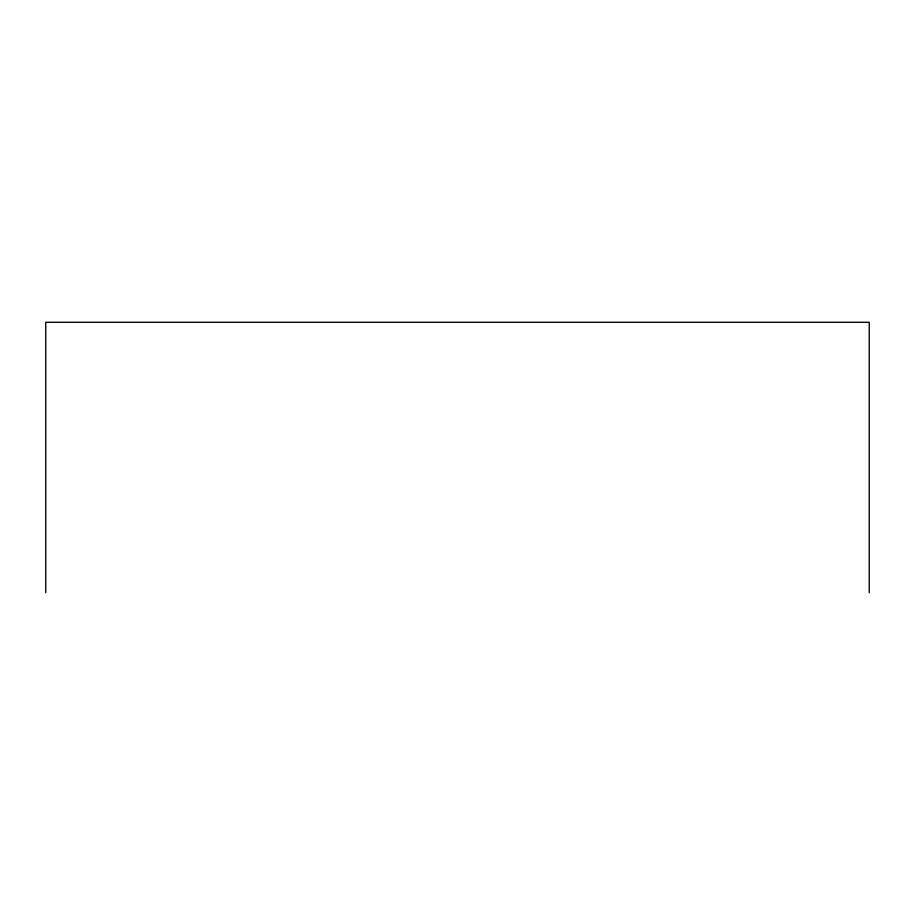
<?xml version="1.0" encoding="UTF-8"?>
<svg xmlns="http://www.w3.org/2000/svg" width="915" height="915" viewBox="0 0 915 915"><rect width="100%" height="100%" fill="white"/><g stroke="black" fill="none" stroke-linecap="round" stroke-linejoin="round"><path stroke-width="1.37" d="M869.25 592.703L869.25 322.297L45.75 322.297L45.75 592.703"/></g></svg>
